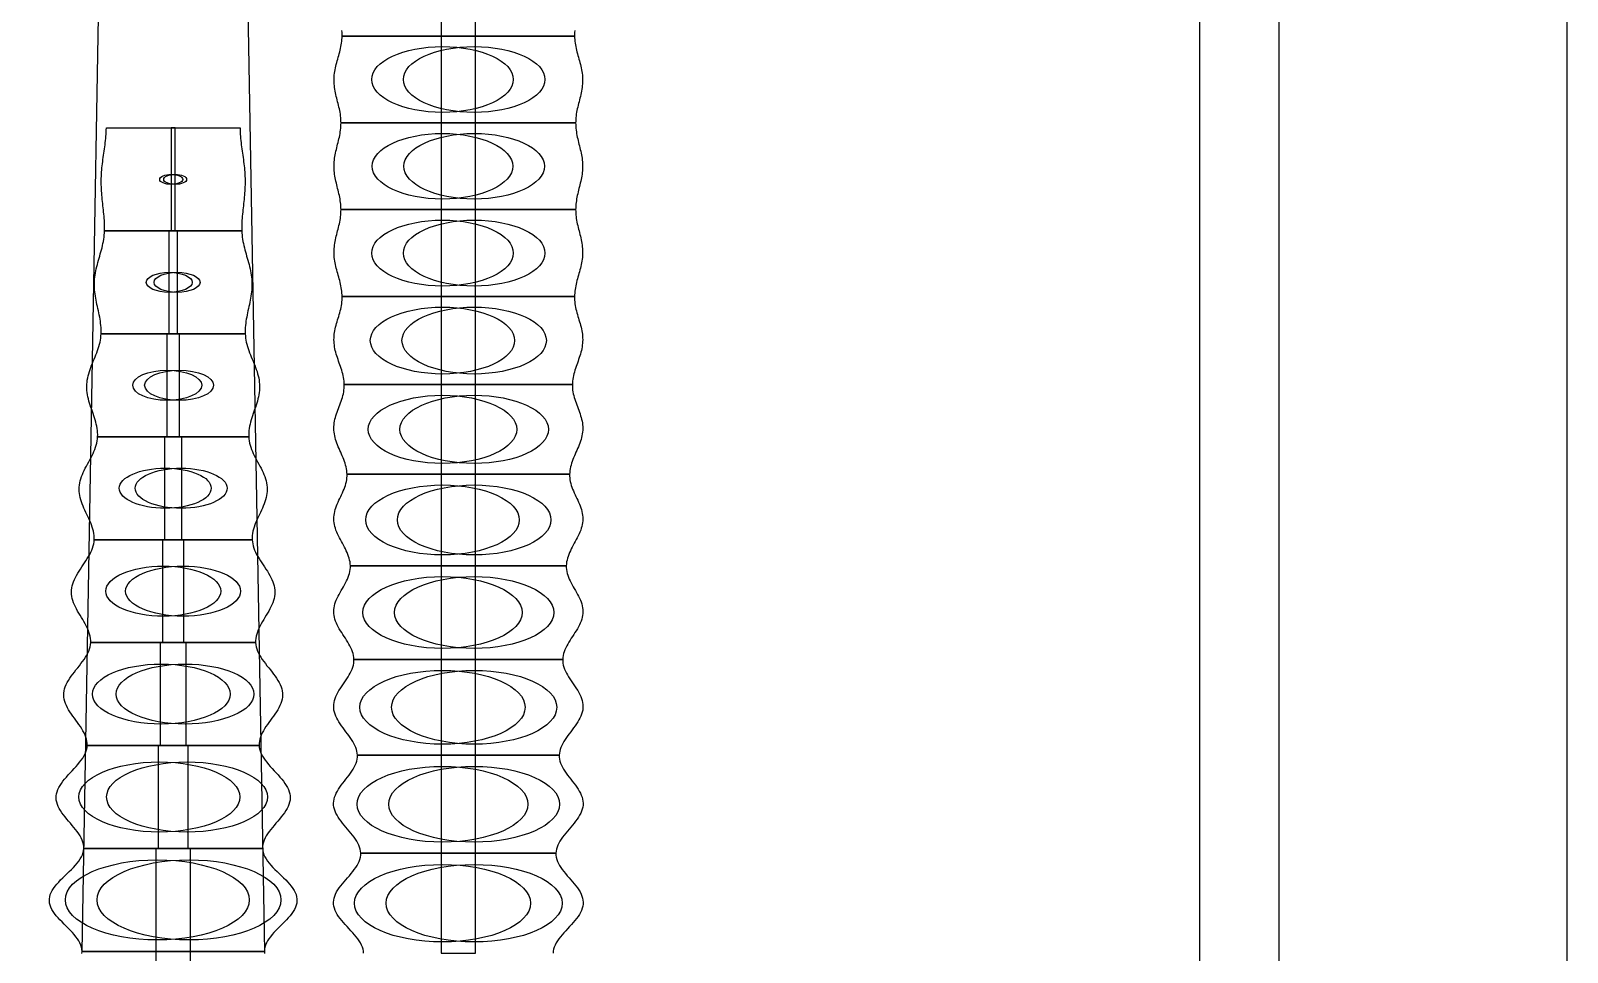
# Model space of a CAD drawing. Extents: x -31 to 31, y -86 to 20.
# Drawn here: x -0.9 to 8.8, y -38.62 to -32.8 of the extents above; entities that cross this region are included whole.
import ezdxf

# ---------------------------------------------------------------- set-up
doc = ezdxf.new("R2010")
doc.units = 0

msp = doc.modelspace()

# ---------------------------------------------------------------- linework, layer by layer
at = {"layer": 'cure'}
msp.add_lwpolyline([(-6.4813, -50.3159), (6.4813, -50.3159), (6.4813, -17), (-6.4813, -17)], close=True, dxfattribs=at)
at = {"layer": 'M1_Neg'}
for points in [[(-0.5755, -38.6159), (-0.4, -28.6159), (-0.4, -13), (-0.141, 0), (0.141, 0), (0.4, -13), (0.4, -28.6159), (0.5755, -38.6159)], [(1.0594, -33.3845), (1.0593, -33.3733), (1.0589, -33.3621), (1.0581, -33.3509), (1.0569, -33.3397), (1.0554, -33.3284), (1.0536, -33.3172), (1.0515, -33.306), (1.0491, -33.2948), (1.0466, -33.2836), (1.0439, -33.2724), (1.0411, -33.2612), (1.0382, -33.25), (1.0353, -33.2388), (1.0324, -33.2276), (1.0297, -33.2163), (1.027, -33.2051), (1.0246, -33.1939), (1.0224, -33.1827), (1.0204, -33.1715), (1.0187, -33.1603), (1.0174, -33.1491), (1.0164, -33.1379), (1.0158, -33.1267), (1.0155, -33.1155), (1.0157, -33.1042), (1.0162, -33.093), (1.0171, -33.0818), (1.0184, -33.0706), (1.0201, -33.0594), (1.022, -33.0482), (1.0243, -33.037), (1.0268, -33.0258), (1.0296, -33.0146), (1.0325, -33.0034), (1.0356, -32.9921), (1.0387, -32.9809), (1.0419, -32.9697), (1.0451, -32.9585), (1.0482, -32.9473), (1.0512, -32.9361), (1.054, -32.9249), (1.0567, -32.9137), (1.0591, -32.9025), (1.0612, -32.8912), (1.063, -32.88), (1.0645, -32.8688), (1.0656, -32.8576), (1.0663, -32.8464), (1.0666, -32.8352), (2.5334, -32.8352), (2.5337, -32.8464), (2.5344, -32.8576), (2.5355, -32.8688), (2.537, -32.88), (2.5388, -32.8912), (2.5409, -32.9025), (2.5433, -32.9137), (2.546, -32.9249), (2.5488, -32.9361), (2.5518, -32.9473), (2.5549, -32.9585), (2.5581, -32.9697), (2.5613, -32.9809), (2.5644, -32.9921), (2.5675, -33.0034), (2.5704, -33.0146), (2.5732, -33.0258), (2.5757, -33.037), (2.578, -33.0482), (2.5799, -33.0594), (2.5816, -33.0706), (2.5829, -33.0818), (2.5838, -33.093), (2.5843, -33.1042), (2.5845, -33.1155), (2.5842, -33.1267), (2.5836, -33.1379), (2.5826, -33.1491), (2.5813, -33.1603), (2.5796, -33.1715), (2.5776, -33.1827), (2.5754, -33.1939), (2.573, -33.2051), (2.5703, -33.2163), (2.5676, -33.2276), (2.5647, -33.2388), (2.5618, -33.25), (2.5589, -33.2612), (2.5561, -33.2724), (2.5534, -33.2836), (2.5509, -33.2948), (2.5485, -33.306), (2.5464, -33.3172), (2.5446, -33.3284), (2.5431, -33.3397), (2.5419, -33.3509), (2.5411, -33.3621), (2.5407, -33.3733), (2.5406, -33.3845)], [(-0.4329, -34.0659), (-0.4328, -34.0526), (-0.4329, -34.0394), (-0.4332, -34.0261), (-0.4337, -34.0128), (-0.4344, -33.9996), (-0.4353, -33.9863), (-0.4363, -33.973), (-0.4375, -33.9598), (-0.4388, -33.9465), (-0.4401, -33.9332), (-0.4416, -33.92), (-0.443, -33.9067), (-0.4445, -33.8935), (-0.4459, -33.8802), (-0.4473, -33.8669), (-0.4487, -33.8537), (-0.4499, -33.8404), (-0.451, -33.8271), (-0.4519, -33.8139), (-0.4527, -33.8006), (-0.4533, -33.7873), (-0.4538, -33.7741), (-0.454, -33.7608), (-0.454, -33.7475), (-0.4537, -33.7343), (-0.4533, -33.721), (-0.4526, -33.7077), (-0.4518, -33.6945), (-0.4507, -33.6812), (-0.4495, -33.6679), (-0.4481, -33.6547), (-0.4465, -33.6414), (-0.4449, -33.6281), (-0.4431, -33.6149), (-0.4412, -33.6016), (-0.4393, -33.5883), (-0.4374, -33.5751), (-0.4355, -33.5618), (-0.4336, -33.5486), (-0.4318, -33.5353), (-0.4301, -33.522), (-0.4285, -33.5088), (-0.427, -33.4955), (-0.4257, -33.4822), (-0.4245, -33.469), (-0.4236, -33.4557), (-0.4228, -33.4424), (-0.4223, -33.4292), (-0.4219, -33.4159), (0.4219, -33.4159), (0.4223, -33.4292), (0.4228, -33.4424), (0.4236, -33.4557), (0.4245, -33.469), (0.4257, -33.4822), (0.427, -33.4955), (0.4285, -33.5088), (0.4301, -33.522), (0.4318, -33.5353), (0.4336, -33.5486), (0.4355, -33.5618), (0.4374, -33.5751), (0.4393, -33.5883), (0.4412, -33.6016), (0.4431, -33.6149), (0.4449, -33.6281), (0.4465, -33.6414), (0.4481, -33.6547), (0.4495, -33.6679), (0.4507, -33.6812), (0.4518, -33.6945), (0.4526, -33.7077), (0.4533, -33.721), (0.4537, -33.7343), (0.454, -33.7475), (0.454, -33.7608), (0.4538, -33.7741), (0.4533, -33.7873), (0.4527, -33.8006), (0.4519, -33.8139), (0.451, -33.8271), (0.4499, -33.8404), (0.4487, -33.8537), (0.4473, -33.8669), (0.4459, -33.8802), (0.4445, -33.8935), (0.443, -33.9067), (0.4416, -33.92), (0.4401, -33.9332), (0.4388, -33.9465), (0.4375, -33.9598), (0.4363, -33.973), (0.4353, -33.9863), (0.4344, -33.9996), (0.4337, -34.0128), (0.4332, -34.0261), (0.4329, -34.0394), (0.4328, -34.0526), (0.4329, -34.0659)], [(1.0594, -33.9314), (1.0592, -33.9202), (1.0586, -33.9091), (1.0578, -33.8979), (1.0566, -33.8868), (1.055, -33.8756), (1.0532, -33.8644), (1.0512, -33.8533), (1.0489, -33.8421), (1.0464, -33.8309), (1.0438, -33.8198), (1.0411, -33.8086), (1.0383, -33.7975), (1.0355, -33.7863), (1.0327, -33.7751), (1.0301, -33.764), (1.0275, -33.7528), (1.0251, -33.7417), (1.023, -33.7305), (1.021, -33.7193), (1.0193, -33.7082), (1.018, -33.697), (1.0169, -33.6859), (1.0162, -33.6747), (1.0159, -33.6635), (1.0159, -33.6524), (1.0162, -33.6412), (1.0169, -33.63), (1.018, -33.6189), (1.0193, -33.6077), (1.021, -33.5966), (1.023, -33.5854), (1.0251, -33.5742), (1.0275, -33.5631), (1.0301, -33.5519), (1.0327, -33.5408), (1.0355, -33.5296), (1.0383, -33.5184), (1.0411, -33.5073), (1.0438, -33.4961), (1.0464, -33.485), (1.0489, -33.4738), (1.0512, -33.4626), (1.0532, -33.4515), (1.055, -33.4403), (1.0566, -33.4291), (1.0578, -33.418), (1.0586, -33.4068), (1.0592, -33.3957), (1.0594, -33.3845), (2.5406, -33.3845), (2.5408, -33.3957), (2.5414, -33.4068), (2.5422, -33.418), (2.5434, -33.4291), (2.545, -33.4403), (2.5468, -33.4515), (2.5488, -33.4626), (2.5511, -33.4738), (2.5536, -33.485), (2.5562, -33.4961), (2.5589, -33.5073), (2.5617, -33.5184), (2.5645, -33.5296), (2.5673, -33.5408), (2.5699, -33.5519), (2.5725, -33.5631), (2.5749, -33.5742), (2.577, -33.5854), (2.579, -33.5966), (2.5807, -33.6077), (2.582, -33.6189), (2.5831, -33.63), (2.5838, -33.6412), (2.5841, -33.6524), (2.5841, -33.6635), (2.5838, -33.6747), (2.5831, -33.6859), (2.582, -33.697), (2.5807, -33.7082), (2.579, -33.7193), (2.577, -33.7305), (2.5749, -33.7417), (2.5725, -33.7528), (2.5699, -33.764), (2.5673, -33.7751), (2.5645, -33.7863), (2.5617, -33.7975), (2.5589, -33.8086), (2.5562, -33.8198), (2.5536, -33.8309), (2.5511, -33.8421), (2.5488, -33.8533), (2.5468, -33.8644), (2.545, -33.8756), (2.5434, -33.8868), (2.5422, -33.8979), (2.5414, -33.9091), (2.5408, -33.9202), (2.5406, -33.9314)], [(1.0666, -34.4807), (1.0663, -34.4695), (1.0656, -34.4583), (1.0645, -34.4471), (1.063, -34.4359), (1.0612, -34.4247), (1.0591, -34.4134), (1.0567, -34.4022), (1.054, -34.391), (1.0512, -34.3798), (1.0482, -34.3686), (1.0451, -34.3574), (1.0419, -34.3462), (1.0387, -34.335), (1.0356, -34.3238), (1.0325, -34.3125), (1.0296, -34.3013), (1.0268, -34.2901), (1.0243, -34.2789), (1.022, -34.2677), (1.0201, -34.2565), (1.0184, -34.2453), (1.0171, -34.2341), (1.0162, -34.2229), (1.0157, -34.2117), (1.0155, -34.2004), (1.0158, -34.1892), (1.0164, -34.178), (1.0174, -34.1668), (1.0187, -34.1556), (1.0204, -34.1444), (1.0224, -34.1332), (1.0246, -34.122), (1.027, -34.1108), (1.0297, -34.0996), (1.0324, -34.0883), (1.0353, -34.0771), (1.0382, -34.0659), (1.0411, -34.0547), (1.0439, -34.0435), (1.0466, -34.0323), (1.0491, -34.0211), (1.0515, -34.0099), (1.0536, -33.9987), (1.0554, -33.9875), (1.0569, -33.9762), (1.0581, -33.965), (1.0589, -33.9538), (1.0593, -33.9426), (1.0594, -33.9314), (2.5406, -33.9314), (2.5407, -33.9426), (2.5411, -33.9538), (2.5419, -33.965), (2.5431, -33.9762), (2.5446, -33.9875), (2.5464, -33.9987), (2.5485, -34.0099), (2.5509, -34.0211), (2.5534, -34.0323), (2.5561, -34.0435), (2.5589, -34.0547), (2.5618, -34.0659), (2.5647, -34.0771), (2.5676, -34.0883), (2.5703, -34.0996), (2.573, -34.1108), (2.5754, -34.122), (2.5776, -34.1332), (2.5796, -34.1444), (2.5813, -34.1556), (2.5826, -34.1668), (2.5836, -34.178), (2.5842, -34.1892), (2.5845, -34.2004), (2.5843, -34.2117), (2.5838, -34.2229), (2.5829, -34.2341), (2.5816, -34.2453), (2.5799, -34.2565), (2.578, -34.2677), (2.5757, -34.2789), (2.5732, -34.2901), (2.5704, -34.3013), (2.5675, -34.3125), (2.5644, -34.3238), (2.5613, -34.335), (2.5581, -34.3462), (2.5549, -34.3574), (2.5518, -34.3686), (2.5488, -34.3798), (2.546, -34.391), (2.5433, -34.4022), (2.5409, -34.4134), (2.5388, -34.4247), (2.537, -34.4359), (2.5355, -34.4471), (2.5344, -34.4583), (2.5337, -34.4695), (2.5334, -34.4807)], [(-0.4548, -34.7159), (-0.4546, -34.7026), (-0.4548, -34.6894), (-0.4554, -34.6761), (-0.4564, -34.6628), (-0.4578, -34.6496), (-0.4596, -34.6363), (-0.4617, -34.623), (-0.464, -34.6098), (-0.4665, -34.5965), (-0.4693, -34.5832), (-0.4721, -34.57), (-0.4751, -34.5567), (-0.478, -34.5435), (-0.4809, -34.5302), (-0.4837, -34.5169), (-0.4864, -34.5037), (-0.4888, -34.4904), (-0.491, -34.4771), (-0.4929, -34.4639), (-0.4945, -34.4506), (-0.4957, -34.4373), (-0.4965, -34.4241), (-0.497, -34.4108), (-0.4969, -34.3975), (-0.4965, -34.3843), (-0.4956, -34.371), (-0.4943, -34.3577), (-0.4926, -34.3445), (-0.4905, -34.3312), (-0.488, -34.3179), (-0.4852, -34.3047), (-0.4821, -34.2914), (-0.4787, -34.2781), (-0.4752, -34.2649), (-0.4715, -34.2516), (-0.4677, -34.2383), (-0.4639, -34.2251), (-0.4601, -34.2118), (-0.4563, -34.1986), (-0.4527, -34.1853), (-0.4492, -34.172), (-0.446, -34.1588), (-0.443, -34.1455), (-0.4404, -34.1322), (-0.4381, -34.119), (-0.4362, -34.1057), (-0.4347, -34.0924), (-0.4336, -34.0792), (-0.4329, -34.0659), (0.4329, -34.0659), (0.4336, -34.0792), (0.4347, -34.0924), (0.4362, -34.1057), (0.4381, -34.119), (0.4404, -34.1322), (0.443, -34.1455), (0.446, -34.1588), (0.4492, -34.172), (0.4527, -34.1853), (0.4563, -34.1986), (0.4601, -34.2118), (0.4639, -34.2251), (0.4677, -34.2383), (0.4715, -34.2516), (0.4752, -34.2649), (0.4787, -34.2781), (0.4821, -34.2914), (0.4852, -34.3047), (0.488, -34.3179), (0.4905, -34.3312), (0.4926, -34.3445), (0.4943, -34.3577), (0.4956, -34.371), (0.4965, -34.3843), (0.4969, -34.3975), (0.497, -34.4108), (0.4965, -34.4241), (0.4957, -34.4373), (0.4945, -34.4506), (0.4929, -34.4639), (0.491, -34.4771), (0.4888, -34.4904), (0.4864, -34.5037), (0.4837, -34.5169), (0.4809, -34.5302), (0.478, -34.5435), (0.4751, -34.5567), (0.4721, -34.57), (0.4693, -34.5832), (0.4665, -34.5965), (0.464, -34.6098), (0.4617, -34.623), (0.4596, -34.6363), (0.4578, -34.6496), (0.4564, -34.6628), (0.4554, -34.6761), (0.4548, -34.6894), (0.4546, -34.7026), (0.4548, -34.7159)], [(1.0799, -35.0366), (1.0794, -35.0252), (1.0785, -35.0139), (1.077, -35.0026), (1.0751, -34.9912), (1.0728, -34.9799), (1.0701, -34.9685), (1.0671, -34.9572), (1.0638, -34.9458), (1.0602, -34.9345), (1.0564, -34.9231), (1.0525, -34.9118), (1.0485, -34.9005), (1.0445, -34.8891), (1.0406, -34.8778), (1.0367, -34.8664), (1.0331, -34.8551), (1.0296, -34.8437), (1.0264, -34.8324), (1.0235, -34.821), (1.021, -34.8097), (1.0189, -34.7984), (1.0173, -34.787), (1.0161, -34.7757), (1.0153, -34.7643), (1.015, -34.753), (1.0152, -34.7416), (1.0159, -34.7303), (1.017, -34.7189), (1.0186, -34.7076), (1.0206, -34.6962), (1.0229, -34.6849), (1.0255, -34.6736), (1.0284, -34.6622), (1.0316, -34.6509), (1.0349, -34.6395), (1.0383, -34.6282), (1.0417, -34.6168), (1.0452, -34.6055), (1.0485, -34.5941), (1.0518, -34.5828), (1.0548, -34.5715), (1.0576, -34.5601), (1.0601, -34.5488), (1.0622, -34.5374), (1.064, -34.5261), (1.0653, -34.5147), (1.0662, -34.5034), (1.0667, -34.492), (1.0666, -34.4807), (2.5334, -34.4807), (2.5333, -34.492), (2.5338, -34.5034), (2.5347, -34.5147), (2.536, -34.5261), (2.5378, -34.5374), (2.5399, -34.5488), (2.5424, -34.5601), (2.5452, -34.5715), (2.5482, -34.5828), (2.5515, -34.5941), (2.5548, -34.6055), (2.5583, -34.6168), (2.5617, -34.6282), (2.5651, -34.6395), (2.5684, -34.6509), (2.5716, -34.6622), (2.5745, -34.6736), (2.5771, -34.6849), (2.5794, -34.6962), (2.5814, -34.7076), (2.583, -34.7189), (2.5841, -34.7303), (2.5848, -34.7416), (2.585, -34.753), (2.5847, -34.7643), (2.5839, -34.7757), (2.5827, -34.787), (2.5811, -34.7984), (2.579, -34.8097), (2.5765, -34.821), (2.5736, -34.8324), (2.5704, -34.8437), (2.5669, -34.8551), (2.5633, -34.8664), (2.5594, -34.8778), (2.5555, -34.8891), (2.5515, -34.9005), (2.5475, -34.9118), (2.5436, -34.9231), (2.5398, -34.9345), (2.5362, -34.9458), (2.5329, -34.9572), (2.5299, -34.9685), (2.5272, -34.9799), (2.5249, -34.9912), (2.523, -35.0026), (2.5215, -35.0139), (2.5206, -35.0252), (2.5201, -35.0366)], [(-0.4768, -35.3659), (-0.4766, -35.3526), (-0.4772, -35.3394), (-0.4783, -35.3261), (-0.4801, -35.3128), (-0.4824, -35.2996), (-0.4853, -35.2863), (-0.4886, -35.273), (-0.4923, -35.2598), (-0.4964, -35.2465), (-0.5007, -35.2332), (-0.5052, -35.22), (-0.5098, -35.2067), (-0.5144, -35.1935), (-0.519, -35.1802), (-0.5234, -35.1669), (-0.5276, -35.1537), (-0.5315, -35.1404), (-0.5351, -35.1271), (-0.5382, -35.1139), (-0.5407, -35.1006), (-0.5428, -35.0873), (-0.5443, -35.0741), (-0.5451, -35.0608), (-0.5453, -35.0475), (-0.5449, -35.0343), (-0.5438, -35.021), (-0.542, -35.0077), (-0.5397, -34.9945), (-0.5367, -34.9812), (-0.5332, -34.9679), (-0.5292, -34.9547), (-0.5248, -34.9414), (-0.52, -34.9281), (-0.5149, -34.9149), (-0.5096, -34.9016), (-0.5041, -34.8883), (-0.4986, -34.8751), (-0.4931, -34.8618), (-0.4877, -34.8486), (-0.4825, -34.8353), (-0.4775, -34.822), (-0.4729, -34.8088), (-0.4687, -34.7955), (-0.465, -34.7822), (-0.4617, -34.769), (-0.4591, -34.7557), (-0.457, -34.7424), (-0.4556, -34.7292), (-0.4548, -34.7159), (0.4548, -34.7159), (0.4556, -34.7292), (0.457, -34.7424), (0.4591, -34.7557), (0.4617, -34.769), (0.465, -34.7822), (0.4687, -34.7955), (0.4729, -34.8088), (0.4775, -34.822), (0.4825, -34.8353), (0.4877, -34.8486), (0.4931, -34.8618), (0.4986, -34.8751), (0.5041, -34.8883), (0.5096, -34.9016), (0.5149, -34.9149), (0.52, -34.9281), (0.5248, -34.9414), (0.5292, -34.9547), (0.5332, -34.9679), (0.5367, -34.9812), (0.5397, -34.9945), (0.542, -35.0077), (0.5438, -35.021), (0.5449, -35.0343), (0.5453, -35.0475), (0.5451, -35.0608), (0.5443, -35.0741), (0.5428, -35.0873), (0.5407, -35.1006), (0.5382, -35.1139), (0.5351, -35.1271), (0.5315, -35.1404), (0.5276, -35.1537), (0.5234, -35.1669), (0.519, -35.1802), (0.5144, -35.1935), (0.5098, -35.2067), (0.5052, -35.22), (0.5007, -35.2332), (0.4964, -35.2465), (0.4923, -35.2598), (0.4886, -35.273), (0.4853, -35.2863), (0.4824, -35.2996), (0.4801, -35.3128), (0.4783, -35.3261), (0.4772, -35.3394), (0.4766, -35.3526), (0.4768, -35.3659)], [(1.0978, -35.6023), (1.0971, -35.5908), (1.0958, -35.5792), (1.094, -35.5677), (1.0915, -35.5561), (1.0886, -35.5446), (1.0851, -35.533), (1.0813, -35.5215), (1.077, -35.5099), (1.0724, -35.4984), (1.0676, -35.4869), (1.0626, -35.4753), (1.0575, -35.4638), (1.0524, -35.4522), (1.0473, -35.4407), (1.0424, -35.4291), (1.0377, -35.4176), (1.0333, -35.406), (1.0292, -35.3945), (1.0255, -35.3829), (1.0223, -35.3714), (1.0196, -35.3599), (1.0174, -35.3483), (1.0159, -35.3368), (1.0149, -35.3252), (1.0145, -35.3137), (1.0148, -35.3021), (1.0156, -35.2906), (1.017, -35.279), (1.019, -35.2675), (1.0215, -35.2559), (1.0244, -35.2444), (1.0278, -35.2329), (1.0315, -35.2213), (1.0355, -35.2098), (1.0397, -35.1982), (1.044, -35.1867), (1.0484, -35.1751), (1.0528, -35.1636), (1.057, -35.152), (1.0611, -35.1405), (1.065, -35.1289), (1.0685, -35.1174), (1.0717, -35.1059), (1.0744, -35.0943), (1.0766, -35.0828), (1.0783, -35.0712), (1.0795, -35.0597), (1.08, -35.0481), (1.0799, -35.0366), (2.5201, -35.0366), (2.52, -35.0481), (2.5205, -35.0597), (2.5217, -35.0712), (2.5234, -35.0828), (2.5256, -35.0943), (2.5283, -35.1059), (2.5315, -35.1174), (2.535, -35.1289), (2.5389, -35.1405), (2.543, -35.152), (2.5472, -35.1636), (2.5516, -35.1751), (2.556, -35.1867), (2.5603, -35.1982), (2.5645, -35.2098), (2.5685, -35.2213), (2.5722, -35.2329), (2.5756, -35.2444), (2.5785, -35.2559), (2.581, -35.2675), (2.583, -35.279), (2.5844, -35.2906), (2.5852, -35.3021), (2.5855, -35.3137), (2.5851, -35.3252), (2.5841, -35.3368), (2.5826, -35.3483), (2.5804, -35.3599), (2.5777, -35.3714), (2.5745, -35.3829), (2.5708, -35.3945), (2.5667, -35.406), (2.5623, -35.4176), (2.5576, -35.4291), (2.5527, -35.4407), (2.5476, -35.4522), (2.5425, -35.4638), (2.5374, -35.4753), (2.5324, -35.4869), (2.5276, -35.4984), (2.523, -35.5099), (2.5187, -35.5215), (2.5149, -35.533), (2.5114, -35.5446), (2.5085, -35.5561), (2.506, -35.5677), (2.5042, -35.5792), (2.5029, -35.5908), (2.5022, -35.6023)], [(-0.4987, -36.0159), (-0.4987, -36.0026), (-0.4995, -35.9894), (-0.5012, -35.9761), (-0.5037, -35.9628), (-0.507, -35.9496), (-0.5109, -35.9363), (-0.5155, -35.923), (-0.5206, -35.9098), (-0.5262, -35.8965), (-0.5321, -35.8832), (-0.5382, -35.87), (-0.5445, -35.8567), (-0.5509, -35.8435), (-0.5571, -35.8302), (-0.5632, -35.8169), (-0.5689, -35.8037), (-0.5743, -35.7904), (-0.5791, -35.7771), (-0.5834, -35.7639), (-0.587, -35.7506), (-0.5899, -35.7373), (-0.592, -35.7241), (-0.5932, -35.7108), (-0.5937, -35.6975), (-0.5932, -35.6843), (-0.5919, -35.671), (-0.5897, -35.6577), (-0.5867, -35.6445), (-0.583, -35.6312), (-0.5785, -35.6179), (-0.5733, -35.6047), (-0.5675, -35.5914), (-0.5613, -35.5781), (-0.5547, -35.5649), (-0.5477, -35.5516), (-0.5406, -35.5383), (-0.5333, -35.5251), (-0.5262, -35.5118), (-0.5191, -35.4986), (-0.5123, -35.4853), (-0.5058, -35.472), (-0.4998, -35.4588), (-0.4944, -35.4455), (-0.4895, -35.4322), (-0.4854, -35.419), (-0.482, -35.4057), (-0.4794, -35.3924), (-0.4776, -35.3792), (-0.4768, -35.3659), (0.4768, -35.3659), (0.4776, -35.3792), (0.4794, -35.3924), (0.482, -35.4057), (0.4854, -35.419), (0.4895, -35.4322), (0.4944, -35.4455), (0.4998, -35.4588), (0.5058, -35.472), (0.5123, -35.4853), (0.5191, -35.4986), (0.5262, -35.5118), (0.5333, -35.5251), (0.5406, -35.5383), (0.5477, -35.5516), (0.5547, -35.5649), (0.5613, -35.5781), (0.5675, -35.5914), (0.5733, -35.6047), (0.5785, -35.6179), (0.583, -35.6312), (0.5867, -35.6445), (0.5897, -35.6577), (0.5919, -35.671), (0.5932, -35.6843), (0.5937, -35.6975), (0.5932, -35.7108), (0.592, -35.7241), (0.5899, -35.7373), (0.587, -35.7506), (0.5834, -35.7639), (0.5791, -35.7771), (0.5743, -35.7904), (0.5689, -35.8037), (0.5632, -35.8169), (0.5571, -35.8302), (0.5509, -35.8435), (0.5445, -35.8567), (0.5382, -35.87), (0.5321, -35.8832), (0.5262, -35.8965), (0.5206, -35.9098), (0.5155, -35.923), (0.5109, -35.9363), (0.507, -35.9496), (0.5037, -35.9628), (0.5012, -35.9761), (0.4995, -35.9894), (0.4987, -36.0026), (0.4987, -36.0159)], [(1.1186, -36.1802), (1.1178, -36.1684), (1.1162, -36.1566), (1.1139, -36.1448), (1.1109, -36.133), (1.1072, -36.1212), (1.1028, -36.1094), (1.0979, -36.0976), (1.0926, -36.0858), (1.0868, -36.0741), (1.0807, -36.0623), (1.0744, -36.0505), (1.068, -36.0387), (1.0616, -36.0269), (1.0552, -36.0151), (1.049, -36.0033), (1.043, -35.9915), (1.0375, -35.9797), (1.0323, -35.9679), (1.0277, -35.9561), (1.0237, -35.9443), (1.0203, -35.9325), (1.0176, -35.9207), (1.0157, -35.9089), (1.0145, -35.8971), (1.014, -35.8854), (1.0144, -35.8736), (1.0155, -35.8618), (1.0173, -35.85), (1.0199, -35.8382), (1.023, -35.8264), (1.0268, -35.8146), (1.0311, -35.8028), (1.0358, -35.791), (1.0409, -35.7792), (1.0462, -35.7674), (1.0518, -35.7556), (1.0574, -35.7438), (1.0629, -35.732), (1.0684, -35.7202), (1.0736, -35.7085), (1.0785, -35.6967), (1.083, -35.6849), (1.0871, -35.6731), (1.0906, -35.6613), (1.0934, -35.6495), (1.0956, -35.6377), (1.0971, -35.6259), (1.0978, -35.6141), (1.0978, -35.6023), (2.5022, -35.6023), (2.5022, -35.6141), (2.5029, -35.6259), (2.5044, -35.6377), (2.5066, -35.6495), (2.5094, -35.6613), (2.5129, -35.6731), (2.517, -35.6849), (2.5215, -35.6967), (2.5264, -35.7085), (2.5316, -35.7202), (2.5371, -35.732), (2.5426, -35.7438), (2.5482, -35.7556), (2.5538, -35.7674), (2.5591, -35.7792), (2.5642, -35.791), (2.5689, -35.8028), (2.5732, -35.8146), (2.577, -35.8264), (2.5801, -35.8382), (2.5827, -35.85), (2.5845, -35.8618), (2.5856, -35.8736), (2.586, -35.8854), (2.5855, -35.8971), (2.5843, -35.9089), (2.5824, -35.9207), (2.5797, -35.9325), (2.5763, -35.9443), (2.5723, -35.9561), (2.5677, -35.9679), (2.5625, -35.9797), (2.557, -35.9915), (2.551, -36.0033), (2.5448, -36.0151), (2.5384, -36.0269), (2.532, -36.0387), (2.5256, -36.0505), (2.5193, -36.0623), (2.5132, -36.0741), (2.5074, -36.0858), (2.5021, -36.0976), (2.4972, -36.1094), (2.4928, -36.1212), (2.4891, -36.133), (2.4861, -36.1448), (2.4838, -36.1566), (2.4822, -36.1684), (2.4814, -36.1802)], [(-0.5206, -36.6659), (-0.5207, -36.6526), (-0.5219, -36.6394), (-0.5241, -36.6261), (-0.5274, -36.6128), (-0.5315, -36.5996), (-0.5366, -36.5863), (-0.5424, -36.573), (-0.5489, -36.5598), (-0.556, -36.5465), (-0.5635, -36.5332), (-0.5713, -36.52), (-0.5793, -36.5067), (-0.5873, -36.4935), (-0.5952, -36.4802), (-0.6029, -36.4669), (-0.6102, -36.4537), (-0.617, -36.4404), (-0.6232, -36.4271), (-0.6286, -36.4139), (-0.6332, -36.4006), (-0.6369, -36.3873), (-0.6397, -36.3741), (-0.6414, -36.3608), (-0.642, -36.3475), (-0.6416, -36.3343), (-0.64, -36.321), (-0.6374, -36.3077), (-0.6338, -36.2945), (-0.6292, -36.2812), (-0.6237, -36.2679), (-0.6173, -36.2547), (-0.6103, -36.2414), (-0.6026, -36.2281), (-0.5944, -36.2149), (-0.5858, -36.2016), (-0.577, -36.1883), (-0.5681, -36.1751), (-0.5592, -36.1618), (-0.5505, -36.1486), (-0.5421, -36.1353), (-0.5341, -36.122), (-0.5267, -36.1088), (-0.52, -36.0955), (-0.5141, -36.0822), (-0.509, -36.069), (-0.5049, -36.0557), (-0.5018, -36.0424), (-0.4997, -36.0292), (-0.4987, -36.0159), (0.4987, -36.0159), (0.4997, -36.0292), (0.5018, -36.0424), (0.5049, -36.0557), (0.509, -36.069), (0.5141, -36.0822), (0.52, -36.0955), (0.5267, -36.1088), (0.5341, -36.122), (0.5421, -36.1353), (0.5505, -36.1486), (0.5592, -36.1618), (0.5681, -36.1751), (0.577, -36.1883), (0.5858, -36.2016), (0.5944, -36.2149), (0.6026, -36.2281), (0.6103, -36.2414), (0.6173, -36.2547), (0.6237, -36.2679), (0.6292, -36.2812), (0.6338, -36.2945), (0.6374, -36.3077), (0.64, -36.321), (0.6416, -36.3343), (0.642, -36.3475), (0.6414, -36.3608), (0.6397, -36.3741), (0.6369, -36.3873), (0.6332, -36.4006), (0.6286, -36.4139), (0.6232, -36.4271), (0.617, -36.4404), (0.6102, -36.4537), (0.6029, -36.4669), (0.5952, -36.4802), (0.5873, -36.4935), (0.5793, -36.5067), (0.5713, -36.52), (0.5635, -36.5332), (0.556, -36.5465), (0.5489, -36.5598), (0.5424, -36.573), (0.5366, -36.5863), (0.5315, -36.5996), (0.5274, -36.6128), (0.5241, -36.6261), (0.5219, -36.6394), (0.5207, -36.6526), (0.5206, -36.6659)], [(1.141, -36.7716), (1.14, -36.7596), (1.1382, -36.7475), (1.1354, -36.7354), (1.1317, -36.7234), (1.1272, -36.7113), (1.1219, -36.6992), (1.1159, -36.6871), (1.1094, -36.6751), (1.1023, -36.663), (1.0949, -36.6509), (1.0871, -36.6389), (1.0793, -36.6268), (1.0714, -36.6147), (1.0636, -36.6027), (1.056, -36.5906), (1.0487, -36.5785), (1.0419, -36.5664), (1.0356, -36.5544), (1.03, -36.5423), (1.0251, -36.5302), (1.021, -36.5182), (1.0178, -36.5061), (1.0154, -36.494), (1.014, -36.4819), (1.0135, -36.4699), (1.014, -36.4578), (1.0155, -36.4457), (1.0178, -36.4337), (1.021, -36.4216), (1.025, -36.4095), (1.0297, -36.3975), (1.0351, -36.3854), (1.041, -36.3733), (1.0473, -36.3612), (1.054, -36.3492), (1.0609, -36.3371), (1.0679, -36.325), (1.0748, -36.313), (1.0816, -36.3009), (1.0882, -36.2888), (1.0943, -36.2768), (1.0999, -36.2647), (1.105, -36.2526), (1.1094, -36.2405), (1.113, -36.2285), (1.1157, -36.2164), (1.1176, -36.2043), (1.1186, -36.1923), (1.1186, -36.1802), (2.4814, -36.1802), (2.4814, -36.1923), (2.4824, -36.2043), (2.4843, -36.2164), (2.487, -36.2285), (2.4906, -36.2405), (2.495, -36.2526), (2.5001, -36.2647), (2.5057, -36.2768), (2.5118, -36.2888), (2.5184, -36.3009), (2.5252, -36.313), (2.5321, -36.325), (2.5391, -36.3371), (2.546, -36.3492), (2.5527, -36.3612), (2.559, -36.3733), (2.5649, -36.3854), (2.5703, -36.3975), (2.575, -36.4095), (2.579, -36.4216), (2.5822, -36.4337), (2.5845, -36.4457), (2.586, -36.4578), (2.5865, -36.4699), (2.586, -36.4819), (2.5846, -36.494), (2.5822, -36.5061), (2.579, -36.5182), (2.5749, -36.5302), (2.57, -36.5423), (2.5644, -36.5544), (2.5581, -36.5664), (2.5513, -36.5785), (2.544, -36.5906), (2.5364, -36.6027), (2.5286, -36.6147), (2.5207, -36.6268), (2.5129, -36.6389), (2.5051, -36.6509), (2.4977, -36.663), (2.4906, -36.6751), (2.4841, -36.6871), (2.4781, -36.6992), (2.4728, -36.7113), (2.4683, -36.7234), (2.4646, -36.7354), (2.4618, -36.7475), (2.46, -36.7596), (2.459, -36.7716)], [(-0.5426, -37.3159), (-0.5428, -37.3026), (-0.5443, -37.2894), (-0.547, -37.2761), (-0.551, -37.2628), (-0.5561, -37.2496), (-0.5622, -37.2363), (-0.5693, -37.223), (-0.5772, -37.2098), (-0.5858, -37.1965), (-0.5949, -37.1832), (-0.6043, -37.17), (-0.614, -37.1567), (-0.6237, -37.1435), (-0.6333, -37.1302), (-0.6426, -37.1169), (-0.6515, -37.1037), (-0.6597, -37.0904), (-0.6672, -37.0771), (-0.6738, -37.0639), (-0.6795, -37.0506), (-0.684, -37.0373), (-0.6874, -37.0241), (-0.6895, -37.0108), (-0.6904, -36.9975), (-0.6899, -36.9843), (-0.6882, -36.971), (-0.6851, -36.9577), (-0.6809, -36.9445), (-0.6754, -36.9312), (-0.6689, -36.9179), (-0.6614, -36.9047), (-0.653, -36.8914), (-0.6439, -36.8781), (-0.6341, -36.8649), (-0.6239, -36.8516), (-0.6134, -36.8383), (-0.6028, -36.8251), (-0.5922, -36.8118), (-0.5819, -36.7986), (-0.5719, -36.7853), (-0.5624, -36.772), (-0.5536, -36.7588), (-0.5457, -36.7455), (-0.5386, -36.7322), (-0.5326, -36.719), (-0.5278, -36.7057), (-0.5241, -36.6924), (-0.5217, -36.6792), (-0.5206, -36.6659), (0.5206, -36.6659), (0.5217, -36.6792), (0.5241, -36.6924), (0.5278, -36.7057), (0.5326, -36.719), (0.5386, -36.7322), (0.5457, -36.7455), (0.5536, -36.7588), (0.5624, -36.772), (0.5719, -36.7853), (0.5819, -36.7986), (0.5922, -36.8118), (0.6028, -36.8251), (0.6134, -36.8383), (0.6239, -36.8516), (0.6341, -36.8649), (0.6439, -36.8781), (0.653, -36.8914), (0.6614, -36.9047), (0.6689, -36.9179), (0.6754, -36.9312), (0.6809, -36.9445), (0.6851, -36.9577), (0.6882, -36.971), (0.6899, -36.9843), (0.6904, -36.9975), (0.6895, -37.0108), (0.6874, -37.0241), (0.684, -37.0373), (0.6795, -37.0506), (0.6738, -37.0639), (0.6672, -37.0771), (0.6597, -37.0904), (0.6515, -37.1037), (0.6426, -37.1169), (0.6333, -37.1302), (0.6237, -37.1435), (0.614, -37.1567), (0.6043, -37.17), (0.5949, -37.1832), (0.5858, -37.1965), (0.5772, -37.2098), (0.5693, -37.223), (0.5622, -37.2363), (0.5561, -37.2496), (0.551, -37.2628), (0.547, -37.2761), (0.5443, -37.2894), (0.5428, -37.3026), (0.5426, -37.3159)], [(1.1633, -37.3771), (1.1623, -37.3647), (1.1601, -37.3524), (1.1569, -37.34), (1.1526, -37.3277), (1.1472, -37.3153), (1.141, -37.303), (1.134, -37.2906), (1.1262, -37.2782), (1.1178, -37.2659), (1.109, -37.2535), (1.0999, -37.2412), (1.0906, -37.2288), (1.0812, -37.2165), (1.072, -37.2041), (1.063, -37.1917), (1.0544, -37.1794), (1.0463, -37.167), (1.0389, -37.1547), (1.0322, -37.1423), (1.0265, -37.13), (1.0216, -37.1176), (1.0178, -37.1053), (1.0151, -37.0929), (1.0135, -37.0805), (1.0131, -37.0682), (1.0137, -37.0558), (1.0155, -37.0435), (1.0184, -37.0311), (1.0223, -37.0188), (1.0272, -37.0064), (1.033, -36.994), (1.0395, -36.9817), (1.0466, -36.9693), (1.0543, -36.957), (1.0624, -36.9446), (1.0707, -36.9323), (1.0792, -36.9199), (1.0876, -36.9076), (1.0958, -36.8952), (1.1037, -36.8828), (1.1111, -36.8705), (1.118, -36.8581), (1.1241, -36.8458), (1.1294, -36.8334), (1.1339, -36.8211), (1.1373, -36.8087), (1.1396, -36.7963), (1.1409, -36.784), (1.141, -36.7716), (2.459, -36.7716), (2.4591, -36.784), (2.4604, -36.7963), (2.4627, -36.8087), (2.4661, -36.8211), (2.4706, -36.8334), (2.4759, -36.8458), (2.482, -36.8581), (2.4889, -36.8705), (2.4963, -36.8828), (2.5042, -36.8952), (2.5124, -36.9076), (2.5208, -36.9199), (2.5293, -36.9323), (2.5376, -36.9446), (2.5457, -36.957), (2.5534, -36.9693), (2.5605, -36.9817), (2.567, -36.994), (2.5728, -37.0064), (2.5777, -37.0188), (2.5816, -37.0311), (2.5845, -37.0435), (2.5863, -37.0558), (2.5869, -37.0682), (2.5865, -37.0805), (2.5849, -37.0929), (2.5822, -37.1053), (2.5784, -37.1176), (2.5735, -37.13), (2.5678, -37.1423), (2.5611, -37.1547), (2.5537, -37.167), (2.5456, -37.1794), (2.537, -37.1917), (2.528, -37.2041), (2.5188, -37.2165), (2.5094, -37.2288), (2.5001, -37.2412), (2.491, -37.2535), (2.4822, -37.2659), (2.4738, -37.2782), (2.466, -37.2906), (2.459, -37.303), (2.4528, -37.3153), (2.4474, -37.3277), (2.4431, -37.34), (2.4399, -37.3524), (2.4377, -37.3647), (2.4367, -37.3771)], [(-0.5645, -37.9659), (-0.5648, -37.9526), (-0.5666, -37.9394), (-0.5699, -37.9261), (-0.5746, -37.9128), (-0.5806, -37.8996), (-0.5879, -37.8863), (-0.5962, -37.873), (-0.6055, -37.8598), (-0.6156, -37.8465), (-0.6263, -37.8332), (-0.6374, -37.82), (-0.6487, -37.8067), (-0.6602, -37.7935), (-0.6714, -37.7802), (-0.6823, -37.7669), (-0.6927, -37.7537), (-0.7024, -37.7404), (-0.7113, -37.7271), (-0.7191, -37.7139), (-0.7257, -37.7006), (-0.7311, -37.6873), (-0.7351, -37.6741), (-0.7377, -37.6608), (-0.7387, -37.6475), (-0.7383, -37.6343), (-0.7363, -37.621), (-0.7329, -37.6077), (-0.728, -37.5945), (-0.7217, -37.5812), (-0.7141, -37.5679), (-0.7054, -37.5547), (-0.6957, -37.5414), (-0.6851, -37.5281), (-0.6738, -37.5149), (-0.662, -37.5016), (-0.6499, -37.4883), (-0.6376, -37.4751), (-0.6253, -37.4618), (-0.6133, -37.4486), (-0.6017, -37.4353), (-0.5907, -37.422), (-0.5806, -37.4088), (-0.5713, -37.3955), (-0.5632, -37.3822), (-0.5563, -37.369), (-0.5507, -37.3557), (-0.5465, -37.3424), (-0.5438, -37.3292), (-0.5426, -37.3159), (0.5426, -37.3159), (0.5438, -37.3292), (0.5465, -37.3424), (0.5507, -37.3557), (0.5563, -37.369), (0.5632, -37.3822), (0.5713, -37.3955), (0.5806, -37.4088), (0.5907, -37.422), (0.6017, -37.4353), (0.6133, -37.4486), (0.6253, -37.4618), (0.6376, -37.4751), (0.6499, -37.4883), (0.662, -37.5016), (0.6738, -37.5149), (0.6851, -37.5281), (0.6957, -37.5414), (0.7054, -37.5547), (0.7141, -37.5679), (0.7217, -37.5812), (0.728, -37.5945), (0.7329, -37.6077), (0.7363, -37.621), (0.7383, -37.6343), (0.7387, -37.6475), (0.7377, -37.6608), (0.7351, -37.6741), (0.7311, -37.6873), (0.7257, -37.7006), (0.7191, -37.7139), (0.7113, -37.7271), (0.7024, -37.7404), (0.6927, -37.7537), (0.6823, -37.7669), (0.6714, -37.7802), (0.6602, -37.7935), (0.6487, -37.8067), (0.6374, -37.82), (0.6263, -37.8332), (0.6156, -37.8465), (0.6055, -37.8598), (0.5962, -37.873), (0.5879, -37.8863), (0.5806, -37.8996), (0.5746, -37.9128), (0.5699, -37.9261), (0.5666, -37.9394), (0.5648, -37.9526), (0.5645, -37.9659)], [(1.1842, -37.9961), (1.1831, -37.9835), (1.1807, -37.9708), (1.177, -37.9582), (1.1721, -37.9456), (1.166, -37.9329), (1.1589, -37.9203), (1.1509, -37.9077), (1.142, -37.895), (1.1324, -37.8824), (1.1223, -37.8698), (1.1118, -37.8571), (1.1011, -37.8445), (1.0903, -37.8319), (1.0797, -37.8192), (1.0694, -37.8066), (1.0596, -37.794), (1.0503, -37.7813), (1.0418, -37.7687), (1.0342, -37.7561), (1.0276, -37.7435), (1.0221, -37.7308), (1.0178, -37.7182), (1.0148, -37.7056), (1.013, -37.6929), (1.0126, -37.6803), (1.0135, -37.6677), (1.0157, -37.655), (1.0191, -37.6424), (1.0238, -37.6298), (1.0295, -37.6171), (1.0363, -37.6045), (1.0439, -37.5919), (1.0523, -37.5792), (1.0613, -37.5666), (1.0708, -37.554), (1.0806, -37.5413), (1.0905, -37.5287), (1.1003, -37.5161), (1.1099, -37.5034), (1.1192, -37.4908), (1.1279, -37.4782), (1.136, -37.4655), (1.1432, -37.4529), (1.1495, -37.4403), (1.1547, -37.4276), (1.1587, -37.415), (1.1615, -37.4024), (1.1631, -37.3897), (1.1633, -37.3771), (2.4367, -37.3771), (2.4369, -37.3897), (2.4385, -37.4024), (2.4413, -37.415), (2.4453, -37.4276), (2.4505, -37.4403), (2.4568, -37.4529), (2.464, -37.4655), (2.4721, -37.4782), (2.4808, -37.4908), (2.4901, -37.5034), (2.4997, -37.5161), (2.5095, -37.5287), (2.5194, -37.5413), (2.5292, -37.554), (2.5387, -37.5666), (2.5477, -37.5792), (2.5561, -37.5919), (2.5637, -37.6045), (2.5705, -37.6171), (2.5762, -37.6298), (2.5809, -37.6424), (2.5843, -37.655), (2.5865, -37.6677), (2.5874, -37.6803), (2.587, -37.6929), (2.5852, -37.7056), (2.5822, -37.7182), (2.5779, -37.7308), (2.5724, -37.7435), (2.5658, -37.7561), (2.5582, -37.7687), (2.5497, -37.7813), (2.5404, -37.794), (2.5306, -37.8066), (2.5203, -37.8192), (2.5097, -37.8319), (2.4989, -37.8445), (2.4882, -37.8571), (2.4777, -37.8698), (2.4676, -37.8824), (2.458, -37.895), (2.4491, -37.9077), (2.4411, -37.9203), (2.434, -37.9329), (2.4279, -37.9456), (2.423, -37.9582), (2.4193, -37.9708), (2.4169, -37.9835), (2.4158, -37.9961)], [(-0.5755, -38.6159), (-0.5761, -38.6026), (-0.5785, -38.5894), (-0.5825, -38.5761), (-0.5882, -38.5628), (-0.5954, -38.5496), (-0.6039, -38.5363), (-0.6137, -38.523), (-0.6246, -38.5098), (-0.6364, -38.4965), (-0.6489, -38.4832), (-0.6619, -38.47), (-0.6752, -38.4567), (-0.6885, -38.4435), (-0.7017, -38.4302), (-0.7145, -38.4169), (-0.7266, -38.4037), (-0.738, -38.3904), (-0.7484, -38.3771), (-0.7576, -38.3639), (-0.7655, -38.3506), (-0.7719, -38.3373), (-0.7768, -38.3241), (-0.78, -38.3108), (-0.7815, -38.2975), (-0.7813, -38.2843), (-0.7793, -38.271), (-0.7756, -38.2577), (-0.7703, -38.2445), (-0.7635, -38.2312), (-0.7551, -38.2179), (-0.7455, -38.2047), (-0.7346, -38.1914), (-0.7228, -38.1781), (-0.7102, -38.1649), (-0.697, -38.1516), (-0.6834, -38.1383), (-0.6696, -38.1251), (-0.6559, -38.1118), (-0.6424, -38.0986), (-0.6295, -38.0853), (-0.6172, -38.072), (-0.6059, -38.0588), (-0.5956, -38.0455), (-0.5866, -38.0322), (-0.579, -38.019), (-0.5729, -38.0057), (-0.5684, -37.9924), (-0.5656, -37.9792), (-0.5645, -37.9659), (0.5645, -37.9659), (0.5656, -37.9792), (0.5684, -37.9924), (0.5729, -38.0057), (0.579, -38.019), (0.5866, -38.0322), (0.5956, -38.0455), (0.6059, -38.0588), (0.6172, -38.072), (0.6295, -38.0853), (0.6424, -38.0986), (0.6559, -38.1118), (0.6696, -38.1251), (0.6834, -38.1383), (0.697, -38.1516), (0.7102, -38.1649), (0.7228, -38.1781), (0.7346, -38.1914), (0.7455, -38.2047), (0.7551, -38.2179), (0.7635, -38.2312), (0.7703, -38.2445), (0.7756, -38.2577), (0.7793, -38.271), (0.7813, -38.2843), (0.7815, -38.2975), (0.78, -38.3108), (0.7768, -38.3241), (0.7719, -38.3373), (0.7655, -38.3506), (0.7576, -38.3639), (0.7484, -38.3771), (0.738, -38.3904), (0.7266, -38.4037), (0.7145, -38.4169), (0.7017, -38.4302), (0.6885, -38.4435), (0.6752, -38.4567), (0.6619, -38.47), (0.6489, -38.4832), (0.6364, -38.4965), (0.6246, -38.5098), (0.6137, -38.523), (0.6039, -38.5363), (0.5954, -38.5496), (0.5882, -38.5628), (0.5825, -38.5761), (0.5785, -38.5894), (0.5761, -38.6026), (0.5755, -38.6159)]]:
    msp.add_lwpolyline(points, close=True, dxfattribs=at)
for points in [[(2.5347, -32.8012), (2.5338, -32.8125), (2.5333, -32.8239), (2.5334, -32.8352), (1.0666, -32.8352), (1.0667, -32.8239), (1.0662, -32.8125), (1.0653, -32.8012)], [(1.202, -38.6273), (1.2009, -38.6144), (1.1983, -38.6015), (1.1943, -38.5886), (1.1889, -38.5758), (1.1822, -38.5629), (1.1743, -38.55), (1.1654, -38.5371), (1.1555, -38.5242), (1.1449, -38.5114), (1.1336, -38.4985), (1.122, -38.4856), (1.1101, -38.4727), (1.0981, -38.4598), (1.0863, -38.447), (1.0748, -38.4341), (1.0639, -38.4212), (1.0536, -38.4083), (1.0442, -38.3954), (1.0357, -38.3825), (1.0284, -38.3697), (1.0224, -38.3568), (1.0177, -38.3439), (1.0144, -38.331), (1.0125, -38.3181), (1.0122, -38.3053), (1.0133, -38.2924), (1.0159, -38.2795), (1.0198, -38.2666), (1.0252, -38.2537), (1.0317, -38.2409), (1.0394, -38.228), (1.0481, -38.2151), (1.0577, -38.2022), (1.0679, -38.1893), (1.0787, -38.1764), (1.0897, -38.1636), (1.101, -38.1507), (1.1121, -38.1378), (1.1231, -38.1249), (1.1336, -38.112), (1.1435, -38.0992), (1.1527, -38.0863), (1.1609, -38.0734), (1.168, -38.0605), (1.174, -38.0476), (1.1786, -38.0348), (1.1819, -38.0219), (1.1838, -38.009), (1.1842, -37.9961), (2.4158, -37.9961), (2.4162, -38.009), (2.4181, -38.0219), (2.4214, -38.0348), (2.426, -38.0476), (2.432, -38.0605), (2.4391, -38.0734), (2.4473, -38.0863), (2.4565, -38.0992), (2.4664, -38.112), (2.4769, -38.1249), (2.4879, -38.1378), (2.499, -38.1507), (2.5103, -38.1636), (2.5213, -38.1764), (2.5321, -38.1893), (2.5423, -38.2022), (2.5519, -38.2151), (2.5606, -38.228), (2.5683, -38.2409), (2.5748, -38.2537), (2.5802, -38.2666), (2.5841, -38.2795), (2.5867, -38.2924), (2.5878, -38.3053), (2.5875, -38.3181), (2.5856, -38.331), (2.5823, -38.3439), (2.5776, -38.3568), (2.5716, -38.3697), (2.5643, -38.3825), (2.5558, -38.3954), (2.5464, -38.4083), (2.5361, -38.4212), (2.5252, -38.4341), (2.5137, -38.447), (2.5019, -38.4598), (2.4899, -38.4727), (2.478, -38.4856), (2.4664, -38.4985), (2.4551, -38.5114), (2.4445, -38.5242), (2.4346, -38.5371), (2.4257, -38.55), (2.4178, -38.5629), (2.4111, -38.5758), (2.4057, -38.5886), (2.4017, -38.6015), (2.3991, -38.6144), (2.398, -38.6273)], [(-0.5763, -38.6292), (-0.5755, -38.6159), (0.5755, -38.6159), (0.5763, -38.6292)]]:
    msp.add_lwpolyline(points, dxfattribs=at)
at = {"layer": 'M1_Pos'}
msp.add_lwpolyline([(-8.8, -50.3159), (8.8, -50.3159), (8.8, 0), (-8.8, 0)], close=True, dxfattribs=at)
at = {"layer": 'M1_Pos_holes'}
for points in [[(1.9087, -32.8352), (1.9087, -32.2793), (1.6913, -32.2793), (1.6913, -32.8352)], [(1.9087, -33.3845), (1.9087, -32.8352), (1.6913, -32.8352), (1.6913, -33.3845)], [(0.0136, -34.0659), (0.0136, -33.4159), (-0.0136, -33.4159), (-0.0136, -34.0659)], [(1.9087, -33.9314), (1.9087, -33.3845), (1.6913, -33.3845), (1.6913, -33.9314)], [(1.9087, -34.4807), (1.9087, -33.9314), (1.6913, -33.9314), (1.6913, -34.4807)], [(0.0272, -34.7159), (0.0272, -34.0659), (-0.0272, -34.0659), (-0.0272, -34.7159)], [(1.9087, -35.0366), (1.9087, -34.4807), (1.6913, -34.4807), (1.6913, -35.0366)], [(0.0408, -35.3659), (0.0408, -34.7159), (-0.0408, -34.7159), (-0.0408, -35.3659)], [(1.9087, -35.6023), (1.9087, -35.0366), (1.6913, -35.0366), (1.6913, -35.6023)], [(0.0543, -36.0159), (0.0543, -35.3659), (-0.0543, -35.3659), (-0.0543, -36.0159)], [(1.9087, -36.1802), (1.9087, -35.6023), (1.6913, -35.6023), (1.6913, -36.1802)], [(0.0679, -36.6659), (0.0679, -36.0159), (-0.0679, -36.0159), (-0.0679, -36.6659)], [(1.9087, -36.7716), (1.9087, -36.1802), (1.6913, -36.1802), (1.6913, -36.7716)], [(0.0815, -37.3159), (0.0815, -36.6659), (-0.0815, -36.6659), (-0.0815, -37.3159)], [(1.9087, -37.3771), (1.9087, -36.7716), (1.6913, -36.7716), (1.6913, -37.3771)], [(0.0951, -37.9659), (0.0951, -37.3159), (-0.0951, -37.3159), (-0.0951, -37.9659)], [(1.9087, -37.9961), (1.9087, -37.3771), (1.6913, -37.3771), (1.6913, -37.9961)], [(0.1087, -38.6159), (0.1087, -37.9659), (-0.1087, -37.9659), (-0.1087, -38.6159)], [(1.9087, -38.6273), (1.9087, -37.9961), (1.6913, -37.9961), (1.6913, -38.6273)], [(0.1087, -39.2659), (0.1087, -38.6159), (-0.1087, -38.6159), (-0.1087, -39.2659)]]:
    msp.add_lwpolyline(points, close=True, dxfattribs=at)
for centre, major_axis, ratio in [((1.7, -33.1098), (-0.4469, 0), 0.4658), ((1.9, -33.1098), (-0.4469, 0), 0.4658), ((1.7, -33.6579), (-0.4437, 0), 0.4667), ((1.9, -33.6579), (-0.4437, 0), 0.4667), ((-0.0125, -33.7409), (-0.0725, 0), 0.4361), ((0.0125, -33.7409), (-0.0725, 0), 0.4361), ((1.7, -34.2061), (-0.4469, 0), 0.4658), ((1.9, -34.2061), (-0.4469, 0), 0.4658), ((-0.025, -34.3909), (-0.1451, 0), 0.4361), ((0.025, -34.3909), (-0.1451, 0), 0.4361), ((1.7, -34.7586), (-0.4556, 0), 0.4633), ((1.9, -34.7586), (-0.4556, 0), 0.4633), ((-0.0375, -35.0409), (-0.2176, 0), 0.4361), ((0.0375, -35.0409), (-0.2176, 0), 0.4361), ((1.7, -35.3194), (-0.4686, 0), 0.4598), ((1.9, -35.3194), (-0.4686, 0), 0.4598), ((-0.05, -35.6909), (-0.2902, 0), 0.4361), ((0.05, -35.6909), (-0.2902, 0), 0.4361), ((1.7, -35.8913), (-0.4847, 0), 0.4557), ((1.9, -35.8913), (-0.4847, 0), 0.4557), ((-0.0625, -36.3409), (-0.3627, 0), 0.4361), ((0.0625, -36.3409), (-0.3627, 0), 0.4361), ((1.7, -36.4759), (-0.5027, 0), 0.4514), ((1.9, -36.4759), (-0.5027, 0), 0.4514), ((-0.075, -36.9909), (-0.4352, 0), 0.4361), ((0.075, -36.9909), (-0.4352, 0), 0.4361), ((1.7, -37.0744), (-0.5213, 0), 0.4473), ((1.9, -37.0744), (-0.5213, 0), 0.4473), ((-0.0875, -37.6409), (-0.5078, 0), 0.4361), ((0.0875, -37.6409), (-0.5078, 0), 0.4361), ((1.7, -37.6866), (-0.5393, 0), 0.4436), ((1.9, -37.6866), (-0.5393, 0), 0.4436), ((-0.1, -38.2909), (-0.5803, 0), 0.4361), ((0.1, -38.2909), (-0.5803, 0), 0.4361), ((1.7, -38.3117), (-0.5554, 0), 0.4405), ((1.9, -38.3117), (-0.5554, 0), 0.4405)]:
    msp.add_ellipse(centre, major_axis=major_axis, ratio=ratio, dxfattribs=at)
at = {"layer": 'M2_undercutMsk'}
msp.add_lwpolyline([(-6.9813, -55.3159), (6.9813, -55.3159), (6.9813, -12), (-6.9813, -12)], close=True, dxfattribs=at)

doc.saveas('drawing.dxf')
